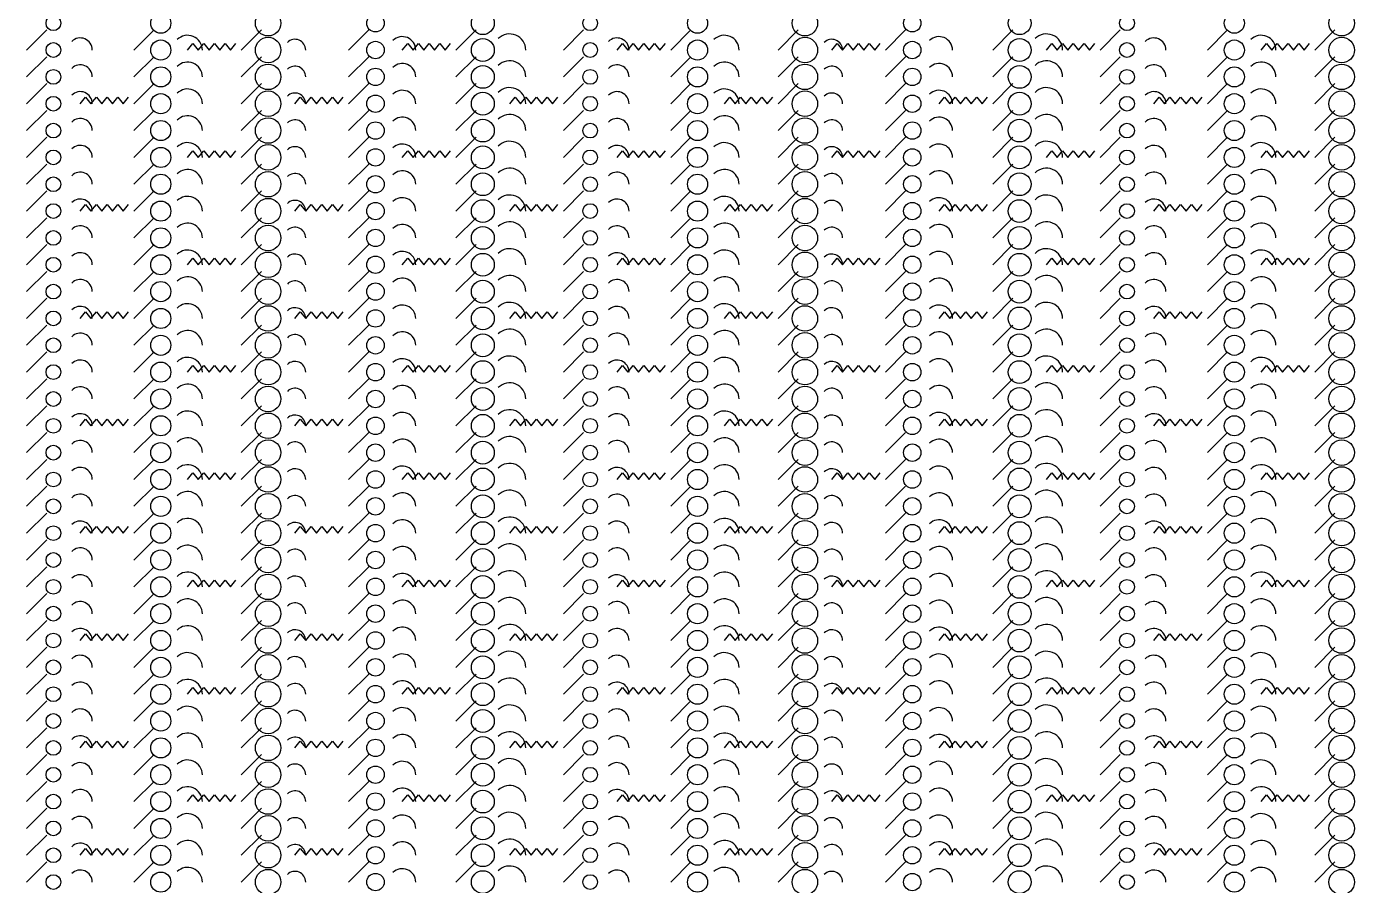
# Model space of a CAD drawing. Extents: x 0 to 1996, y -10 to 19965.
# Drawn here: x 0 to 990, y 1858 to 2498 of the extents above; entities that cross this region are included whole.
import ezdxf

# ---------------------------------------------------------------- set-up
doc = ezdxf.new("R2010")
doc.units = 0

msp = doc.modelspace()

# ---------------------------------------------------------------- linework, layer by layer
for p, q in [((0, 2480), (15, 2495)), ((80, 2480), (95, 2495)), ((160, 2480), (175, 2495)), ((240, 2480), (255, 2495)), ((320, 2480), (335, 2495)), ((400, 2480), (415, 2495)), ((480, 2480), (495, 2495)), ((560, 2480), (575, 2495)), ((640, 2480), (655, 2495)), ((720, 2480), (735, 2495)), ((800, 2480), (815, 2495)), ((880, 2480), (895, 2495)), ((960, 2480), (975, 2495)), ((0, 2460), (15, 2475)), ((80, 2460), (95, 2475)), ((160, 2460), (175, 2475)), ((240, 2460), (255, 2475)), ((320, 2460), (335, 2475)), ((400, 2460), (415, 2475)), ((480, 2460), (495, 2475)), ((560, 2460), (575, 2475)), ((640, 2460), (655, 2475)), ((720, 2460), (735, 2475)), ((800, 2460), (815, 2475)), ((880, 2460), (895, 2475)), ((960, 2460), (975, 2475)), ((0, 2440), (15, 2455)), ((80, 2440), (95, 2455)), ((160, 2440), (175, 2455)), ((240, 2440), (255, 2455)), ((320, 2440), (335, 2455)), ((400, 2440), (415, 2455)), ((480, 2440), (495, 2455)), ((560, 2440), (575, 2455)), ((640, 2440), (655, 2455)), ((720, 2440), (735, 2455)), ((800, 2440), (815, 2455)), ((880, 2440), (895, 2455)), ((960, 2440), (975, 2455)), ((0, 2420), (15, 2435)), ((80, 2420), (95, 2435)), ((160, 2420), (175, 2435)), ((240, 2420), (255, 2435)), ((320, 2420), (335, 2435)), ((400, 2420), (415, 2435)), ((480, 2420), (495, 2435)), ((560, 2420), (575, 2435)), ((640, 2420), (655, 2435)), ((720, 2420), (735, 2435)), ((800, 2420), (815, 2435)), ((880, 2420), (895, 2435)), ((960, 2420), (975, 2435)), ((0, 2400), (15, 2415)), ((80, 2400), (95, 2415)), ((160, 2400), (175, 2415)), ((240, 2400), (255, 2415)), ((320, 2400), (335, 2415)), ((400, 2400), (415, 2415)), ((480, 2400), (495, 2415)), ((560, 2400), (575, 2415)), ((640, 2400), (655, 2415)), ((720, 2400), (735, 2415)), ((800, 2400), (815, 2415)), ((880, 2400), (895, 2415)), ((960, 2400), (975, 2415)), ((0, 2380), (15, 2395)), ((80, 2380), (95, 2395)), ((160, 2380), (175, 2395)), ((240, 2380), (255, 2395)), ((320, 2380), (335, 2395)), ((400, 2380), (415, 2395)), ((480, 2380), (495, 2395)), ((560, 2380), (575, 2395)), ((640, 2380), (655, 2395)), ((720, 2380), (735, 2395)), ((800, 2380), (815, 2395)), ((880, 2380), (895, 2395)), ((960, 2380), (975, 2395)), ((0, 2360), (15, 2375)), ((80, 2360), (95, 2375)), ((160, 2360), (175, 2375)), ((240, 2360), (255, 2375)), ((320, 2360), (335, 2375)), ((400, 2360), (415, 2375)), ((480, 2360), (495, 2375)), ((560, 2360), (575, 2375)), ((640, 2360), (655, 2375)), ((720, 2360), (735, 2375)), ((800, 2360), (815, 2375)), ((880, 2360), (895, 2375)), ((960, 2360), (975, 2375)), ((0, 2340), (15, 2355)), ((80, 2340), (95, 2355)), ((160, 2340), (175, 2355)), ((240, 2340), (255, 2355)), ((320, 2340), (335, 2355)), ((400, 2340), (415, 2355)), ((480, 2340), (495, 2355)), ((560, 2340), (575, 2355)), ((640, 2340), (655, 2355)), ((720, 2340), (735, 2355)), ((800, 2340), (815, 2355)), ((880, 2340), (895, 2355)), ((960, 2340), (975, 2355)), ((0, 2320), (15, 2335)), ((80, 2320), (95, 2335)), ((160, 2320), (175, 2335)), ((240, 2320), (255, 2335)), ((320, 2320), (335, 2335)), ((400, 2320), (415, 2335)), ((480, 2320), (495, 2335)), ((560, 2320), (575, 2335)), ((640, 2320), (655, 2335)), ((720, 2320), (735, 2335)), ((800, 2320), (815, 2335)), ((880, 2320), (895, 2335)), ((960, 2320), (975, 2335)), ((0, 2300), (15, 2315)), ((80, 2300), (95, 2315)), ((160, 2300), (175, 2315)), ((240, 2300), (255, 2315)), ((320, 2300), (335, 2315)), ((400, 2300), (415, 2315)), ((480, 2300), (495, 2315)), ((560, 2300), (575, 2315)), ((640, 2300), (655, 2315)), ((720, 2300), (735, 2315)), ((800, 2300), (815, 2315)), ((880, 2300), (895, 2315)), ((960, 2300), (975, 2315)), ((0, 2280), (15, 2295)), ((80, 2280), (95, 2295)), ((160, 2280), (175, 2295)), ((240, 2280), (255, 2295)), ((320, 2280), (335, 2295)), ((400, 2280), (415, 2295)), ((480, 2280), (495, 2295)), ((560, 2280), (575, 2295)), ((640, 2280), (655, 2295)), ((720, 2280), (735, 2295)), ((800, 2280), (815, 2295)), ((880, 2280), (895, 2295)), ((960, 2280), (975, 2295)), ((0, 2260), (15, 2275)), ((80, 2260), (95, 2275)), ((160, 2260), (175, 2275)), ((240, 2260), (255, 2275)), ((320, 2260), (335, 2275)), ((400, 2260), (415, 2275)), ((480, 2260), (495, 2275)), ((560, 2260), (575, 2275)), ((640, 2260), (655, 2275)), ((720, 2260), (735, 2275)), ((800, 2260), (815, 2275)), ((880, 2260), (895, 2275)), ((960, 2260), (975, 2275)), ((0, 2240), (15, 2255)), ((80, 2240), (95, 2255)), ((160, 2240), (175, 2255)), ((240, 2240), (255, 2255)), ((320, 2240), (335, 2255)), ((400, 2240), (415, 2255)), ((480, 2240), (495, 2255)), ((560, 2240), (575, 2255)), ((640, 2240), (655, 2255)), ((720, 2240), (735, 2255)), ((800, 2240), (815, 2255)), ((880, 2240), (895, 2255)), ((960, 2240), (975, 2255)), ((0, 2220), (15, 2235)), ((80, 2220), (95, 2235)), ((160, 2220), (175, 2235)), ((240, 2220), (255, 2235)), ((320, 2220), (335, 2235)), ((400, 2220), (415, 2235)), ((480, 2220), (495, 2235)), ((560, 2220), (575, 2235)), ((640, 2220), (655, 2235)), ((720, 2220), (735, 2235)), ((800, 2220), (815, 2235)), ((880, 2220), (895, 2235)), ((960, 2220), (975, 2235)), ((0, 2200), (15, 2215)), ((80, 2200), (95, 2215)), ((160, 2200), (175, 2215)), ((240, 2200), (255, 2215)), ((320, 2200), (335, 2215)), ((400, 2200), (415, 2215)), ((480, 2200), (495, 2215)), ((560, 2200), (575, 2215)), ((640, 2200), (655, 2215)), ((720, 2200), (735, 2215)), ((800, 2200), (815, 2215)), ((880, 2200), (895, 2215)), ((960, 2200), (975, 2215)), ((0, 2180), (15, 2195)), ((80, 2180), (95, 2195)), ((160, 2180), (175, 2195)), ((240, 2180), (255, 2195)), ((320, 2180), (335, 2195)), ((400, 2180), (415, 2195)), ((480, 2180), (495, 2195)), ((560, 2180), (575, 2195)), ((640, 2180), (655, 2195)), ((720, 2180), (735, 2195)), ((800, 2180), (815, 2195)), ((880, 2180), (895, 2195)), ((960, 2180), (975, 2195)), ((0, 2160), (15, 2175)), ((80, 2160), (95, 2175)), ((160, 2160), (175, 2175)), ((240, 2160), (255, 2175)), ((320, 2160), (335, 2175)), ((400, 2160), (415, 2175)), ((480, 2160), (495, 2175)), ((560, 2160), (575, 2175)), ((640, 2160), (655, 2175)), ((720, 2160), (735, 2175)), ((800, 2160), (815, 2175)), ((880, 2160), (895, 2175)), ((960, 2160), (975, 2175)), ((0, 2140), (15, 2155)), ((80, 2140), (95, 2155)), ((160, 2140), (175, 2155)), ((240, 2140), (255, 2155)), ((320, 2140), (335, 2155)), ((400, 2140), (415, 2155)), ((480, 2140), (495, 2155)), ((560, 2140), (575, 2155)), ((640, 2140), (655, 2155)), ((720, 2140), (735, 2155)), ((800, 2140), (815, 2155)), ((880, 2140), (895, 2155)), ((960, 2140), (975, 2155)), ((0, 2120), (15, 2135)), ((80, 2120), (95, 2135)), ((160, 2120), (175, 2135)), ((240, 2120), (255, 2135)), ((320, 2120), (335, 2135)), ((400, 2120), (415, 2135)), ((480, 2120), (495, 2135)), ((560, 2120), (575, 2135)), ((640, 2120), (655, 2135)), ((720, 2120), (735, 2135)), ((800, 2120), (815, 2135)), ((880, 2120), (895, 2135)), ((960, 2120), (975, 2135)), ((0, 2100), (15, 2115)), ((80, 2100), (95, 2115)), ((160, 2100), (175, 2115)), ((240, 2100), (255, 2115)), ((320, 2100), (335, 2115)), ((400, 2100), (415, 2115)), ((480, 2100), (495, 2115)), ((560, 2100), (575, 2115)), ((640, 2100), (655, 2115)), ((720, 2100), (735, 2115)), ((800, 2100), (815, 2115)), ((880, 2100), (895, 2115)), ((960, 2100), (975, 2115)), ((0, 2080), (15, 2095)), ((80, 2080), (95, 2095)), ((160, 2080), (175, 2095)), ((240, 2080), (255, 2095)), ((320, 2080), (335, 2095)), ((400, 2080), (415, 2095)), ((480, 2080), (495, 2095)), ((560, 2080), (575, 2095)), ((640, 2080), (655, 2095)), ((720, 2080), (735, 2095)), ((800, 2080), (815, 2095)), ((880, 2080), (895, 2095)), ((960, 2080), (975, 2095)), ((0, 2060), (15, 2075)), ((80, 2060), (95, 2075)), ((160, 2060), (175, 2075)), ((240, 2060), (255, 2075)), ((320, 2060), (335, 2075)), ((400, 2060), (415, 2075)), ((480, 2060), (495, 2075)), ((560, 2060), (575, 2075)), ((640, 2060), (655, 2075)), ((720, 2060), (735, 2075)), ((800, 2060), (815, 2075)), ((880, 2060), (895, 2075)), ((960, 2060), (975, 2075)), ((0, 2040), (15, 2055)), ((80, 2040), (95, 2055)), ((160, 2040), (175, 2055)), ((240, 2040), (255, 2055)), ((320, 2040), (335, 2055)), ((400, 2040), (415, 2055)), ((480, 2040), (495, 2055)), ((560, 2040), (575, 2055)), ((640, 2040), (655, 2055)), ((720, 2040), (735, 2055)), ((800, 2040), (815, 2055)), ((880, 2040), (895, 2055)), ((960, 2040), (975, 2055)), ((0, 2020), (15, 2035)), ((80, 2020), (95, 2035)), ((160, 2020), (175, 2035)), ((240, 2020), (255, 2035)), ((320, 2020), (335, 2035)), ((400, 2020), (415, 2035)), ((480, 2020), (495, 2035)), ((560, 2020), (575, 2035)), ((640, 2020), (655, 2035)), ((720, 2020), (735, 2035)), ((800, 2020), (815, 2035)), ((880, 2020), (895, 2035)), ((960, 2020), (975, 2035)), ((0, 2000), (15, 2015)), ((80, 2000), (95, 2015)), ((160, 2000), (175, 2015)), ((240, 2000), (255, 2015)), ((320, 2000), (335, 2015)), ((400, 2000), (415, 2015)), ((480, 2000), (495, 2015)), ((560, 2000), (575, 2015)), ((640, 2000), (655, 2015)), ((720, 2000), (735, 2015)), ((800, 2000), (815, 2015)), ((880, 2000), (895, 2015)), ((960, 2000), (975, 2015)), ((0, 1980), (15, 1995)), ((80, 1980), (95, 1995)), ((160, 1980), (175, 1995)), ((240, 1980), (255, 1995)), ((320, 1980), (335, 1995)), ((400, 1980), (415, 1995)), ((480, 1980), (495, 1995)), ((560, 1980), (575, 1995)), ((640, 1980), (655, 1995)), ((720, 1980), (735, 1995)), ((800, 1980), (815, 1995)), ((880, 1980), (895, 1995)), ((960, 1980), (975, 1995)), ((0, 1960), (15, 1975)), ((80, 1960), (95, 1975)), ((160, 1960), (175, 1975)), ((240, 1960), (255, 1975)), ((320, 1960), (335, 1975)), ((400, 1960), (415, 1975)), ((480, 1960), (495, 1975)), ((560, 1960), (575, 1975)), ((640, 1960), (655, 1975)), ((720, 1960), (735, 1975)), ((800, 1960), (815, 1975)), ((880, 1960), (895, 1975)), ((960, 1960), (975, 1975)), ((0, 1940), (15, 1955)), ((80, 1940), (95, 1955)), ((160, 1940), (175, 1955)), ((240, 1940), (255, 1955)), ((320, 1940), (335, 1955)), ((400, 1940), (415, 1955)), ((480, 1940), (495, 1955)), ((560, 1940), (575, 1955)), ((640, 1940), (655, 1955)), ((720, 1940), (735, 1955)), ((800, 1940), (815, 1955)), ((880, 1940), (895, 1955)), ((960, 1940), (975, 1955)), ((0, 1920), (15, 1935)), ((80, 1920), (95, 1935)), ((160, 1920), (175, 1935)), ((240, 1920), (255, 1935)), ((320, 1920), (335, 1935)), ((400, 1920), (415, 1935)), ((480, 1920), (495, 1935)), ((560, 1920), (575, 1935)), ((640, 1920), (655, 1935)), ((720, 1920), (735, 1935)), ((800, 1920), (815, 1935)), ((880, 1920), (895, 1935)), ((960, 1920), (975, 1935)), ((0, 1900), (15, 1915)), ((80, 1900), (95, 1915)), ((160, 1900), (175, 1915)), ((240, 1900), (255, 1915)), ((320, 1900), (335, 1915)), ((400, 1900), (415, 1915)), ((480, 1900), (495, 1915)), ((560, 1900), (575, 1915)), ((640, 1900), (655, 1915)), ((720, 1900), (735, 1915)), ((800, 1900), (815, 1915)), ((880, 1900), (895, 1915)), ((960, 1900), (975, 1915)), ((0, 1880), (15, 1895)), ((80, 1880), (95, 1895)), ((160, 1880), (175, 1895)), ((240, 1880), (255, 1895)), ((320, 1880), (335, 1895)), ((400, 1880), (415, 1895)), ((480, 1880), (495, 1895)), ((560, 1880), (575, 1895)), ((640, 1880), (655, 1895)), ((720, 1880), (735, 1895)), ((800, 1880), (815, 1895)), ((880, 1880), (895, 1895)), ((960, 1880), (975, 1895)), ((0, 1860), (15, 1875)), ((80, 1860), (95, 1875)), ((160, 1860), (175, 1875)), ((240, 1860), (255, 1875)), ((320, 1860), (335, 1875)), ((400, 1860), (415, 1875)), ((480, 1860), (495, 1875)), ((560, 1860), (575, 1875)), ((640, 1860), (655, 1875)), ((720, 1860), (735, 1875)), ((800, 1860), (815, 1875)), ((880, 1860), (895, 1875)), ((960, 1860), (975, 1875))]:
    msp.add_line(p, q)
for points in [[(120, 2480), (124, 2485), (128, 2480), (132, 2485), (136, 2480), (140, 2485), (144, 2480), (148, 2485), (152, 2480), (156, 2485)], [(280, 2480), (284, 2485), (288, 2480), (292, 2485), (296, 2480), (300, 2485), (304, 2480), (308, 2485), (312, 2480), (316, 2485)], [(440, 2480), (444, 2485), (448, 2480), (452, 2485), (456, 2480), (460, 2485), (464, 2480), (468, 2485), (472, 2480), (476, 2485)], [(600, 2480), (604, 2485), (608, 2480), (612, 2485), (616, 2480), (620, 2485), (624, 2480), (628, 2485), (632, 2480), (636, 2485)], [(760, 2480), (764, 2485), (768, 2480), (772, 2485), (776, 2480), (780, 2485), (784, 2480), (788, 2485), (792, 2480), (796, 2485)], [(920, 2480), (924, 2485), (928, 2480), (932, 2485), (936, 2480), (940, 2485), (944, 2480), (948, 2485), (952, 2480), (956, 2485)], [(40, 2440), (44, 2445), (48, 2440), (52, 2445), (56, 2440), (60, 2445), (64, 2440), (68, 2445), (72, 2440), (76, 2445)], [(200, 2440), (204, 2445), (208, 2440), (212, 2445), (216, 2440), (220, 2445), (224, 2440), (228, 2445), (232, 2440), (236, 2445)], [(360, 2440), (364, 2445), (368, 2440), (372, 2445), (376, 2440), (380, 2445), (384, 2440), (388, 2445), (392, 2440), (396, 2445)], [(520, 2440), (524, 2445), (528, 2440), (532, 2445), (536, 2440), (540, 2445), (544, 2440), (548, 2445), (552, 2440), (556, 2445)], [(680, 2440), (684, 2445), (688, 2440), (692, 2445), (696, 2440), (700, 2445), (704, 2440), (708, 2445), (712, 2440), (716, 2445)], [(840, 2440), (844, 2445), (848, 2440), (852, 2445), (856, 2440), (860, 2445), (864, 2440), (868, 2445), (872, 2440), (876, 2445)], [(120, 2400), (124, 2405), (128, 2400), (132, 2405), (136, 2400), (140, 2405), (144, 2400), (148, 2405), (152, 2400), (156, 2405)], [(280, 2400), (284, 2405), (288, 2400), (292, 2405), (296, 2400), (300, 2405), (304, 2400), (308, 2405), (312, 2400), (316, 2405)], [(440, 2400), (444, 2405), (448, 2400), (452, 2405), (456, 2400), (460, 2405), (464, 2400), (468, 2405), (472, 2400), (476, 2405)], [(600, 2400), (604, 2405), (608, 2400), (612, 2405), (616, 2400), (620, 2405), (624, 2400), (628, 2405), (632, 2400), (636, 2405)], [(760, 2400), (764, 2405), (768, 2400), (772, 2405), (776, 2400), (780, 2405), (784, 2400), (788, 2405), (792, 2400), (796, 2405)], [(920, 2400), (924, 2405), (928, 2400), (932, 2405), (936, 2400), (940, 2405), (944, 2400), (948, 2405), (952, 2400), (956, 2405)], [(40, 2360), (44, 2365), (48, 2360), (52, 2365), (56, 2360), (60, 2365), (64, 2360), (68, 2365), (72, 2360), (76, 2365)], [(200, 2360), (204, 2365), (208, 2360), (212, 2365), (216, 2360), (220, 2365), (224, 2360), (228, 2365), (232, 2360), (236, 2365)], [(360, 2360), (364, 2365), (368, 2360), (372, 2365), (376, 2360), (380, 2365), (384, 2360), (388, 2365), (392, 2360), (396, 2365)], [(520, 2360), (524, 2365), (528, 2360), (532, 2365), (536, 2360), (540, 2365), (544, 2360), (548, 2365), (552, 2360), (556, 2365)], [(680, 2360), (684, 2365), (688, 2360), (692, 2365), (696, 2360), (700, 2365), (704, 2360), (708, 2365), (712, 2360), (716, 2365)], [(840, 2360), (844, 2365), (848, 2360), (852, 2365), (856, 2360), (860, 2365), (864, 2360), (868, 2365), (872, 2360), (876, 2365)], [(120, 2320), (124, 2325), (128, 2320), (132, 2325), (136, 2320), (140, 2325), (144, 2320), (148, 2325), (152, 2320), (156, 2325)], [(280, 2320), (284, 2325), (288, 2320), (292, 2325), (296, 2320), (300, 2325), (304, 2320), (308, 2325), (312, 2320), (316, 2325)], [(440, 2320), (444, 2325), (448, 2320), (452, 2325), (456, 2320), (460, 2325), (464, 2320), (468, 2325), (472, 2320), (476, 2325)], [(600, 2320), (604, 2325), (608, 2320), (612, 2325), (616, 2320), (620, 2325), (624, 2320), (628, 2325), (632, 2320), (636, 2325)], [(760, 2320), (764, 2325), (768, 2320), (772, 2325), (776, 2320), (780, 2325), (784, 2320), (788, 2325), (792, 2320), (796, 2325)], [(920, 2320), (924, 2325), (928, 2320), (932, 2325), (936, 2320), (940, 2325), (944, 2320), (948, 2325), (952, 2320), (956, 2325)], [(40, 2280), (44, 2285), (48, 2280), (52, 2285), (56, 2280), (60, 2285), (64, 2280), (68, 2285), (72, 2280), (76, 2285)], [(200, 2280), (204, 2285), (208, 2280), (212, 2285), (216, 2280), (220, 2285), (224, 2280), (228, 2285), (232, 2280), (236, 2285)], [(360, 2280), (364, 2285), (368, 2280), (372, 2285), (376, 2280), (380, 2285), (384, 2280), (388, 2285), (392, 2280), (396, 2285)], [(520, 2280), (524, 2285), (528, 2280), (532, 2285), (536, 2280), (540, 2285), (544, 2280), (548, 2285), (552, 2280), (556, 2285)], [(680, 2280), (684, 2285), (688, 2280), (692, 2285), (696, 2280), (700, 2285), (704, 2280), (708, 2285), (712, 2280), (716, 2285)], [(840, 2280), (844, 2285), (848, 2280), (852, 2285), (856, 2280), (860, 2285), (864, 2280), (868, 2285), (872, 2280), (876, 2285)], [(120, 2240), (124, 2245), (128, 2240), (132, 2245), (136, 2240), (140, 2245), (144, 2240), (148, 2245), (152, 2240), (156, 2245)], [(280, 2240), (284, 2245), (288, 2240), (292, 2245), (296, 2240), (300, 2245), (304, 2240), (308, 2245), (312, 2240), (316, 2245)], [(440, 2240), (444, 2245), (448, 2240), (452, 2245), (456, 2240), (460, 2245), (464, 2240), (468, 2245), (472, 2240), (476, 2245)], [(600, 2240), (604, 2245), (608, 2240), (612, 2245), (616, 2240), (620, 2245), (624, 2240), (628, 2245), (632, 2240), (636, 2245)], [(760, 2240), (764, 2245), (768, 2240), (772, 2245), (776, 2240), (780, 2245), (784, 2240), (788, 2245), (792, 2240), (796, 2245)], [(920, 2240), (924, 2245), (928, 2240), (932, 2245), (936, 2240), (940, 2245), (944, 2240), (948, 2245), (952, 2240), (956, 2245)], [(40, 2200), (44, 2205), (48, 2200), (52, 2205), (56, 2200), (60, 2205), (64, 2200), (68, 2205), (72, 2200), (76, 2205)], [(200, 2200), (204, 2205), (208, 2200), (212, 2205), (216, 2200), (220, 2205), (224, 2200), (228, 2205), (232, 2200), (236, 2205)], [(360, 2200), (364, 2205), (368, 2200), (372, 2205), (376, 2200), (380, 2205), (384, 2200), (388, 2205), (392, 2200), (396, 2205)], [(520, 2200), (524, 2205), (528, 2200), (532, 2205), (536, 2200), (540, 2205), (544, 2200), (548, 2205), (552, 2200), (556, 2205)], [(680, 2200), (684, 2205), (688, 2200), (692, 2205), (696, 2200), (700, 2205), (704, 2200), (708, 2205), (712, 2200), (716, 2205)], [(840, 2200), (844, 2205), (848, 2200), (852, 2205), (856, 2200), (860, 2205), (864, 2200), (868, 2205), (872, 2200), (876, 2205)], [(120, 2160), (124, 2165), (128, 2160), (132, 2165), (136, 2160), (140, 2165), (144, 2160), (148, 2165), (152, 2160), (156, 2165)], [(280, 2160), (284, 2165), (288, 2160), (292, 2165), (296, 2160), (300, 2165), (304, 2160), (308, 2165), (312, 2160), (316, 2165)], [(440, 2160), (444, 2165), (448, 2160), (452, 2165), (456, 2160), (460, 2165), (464, 2160), (468, 2165), (472, 2160), (476, 2165)], [(600, 2160), (604, 2165), (608, 2160), (612, 2165), (616, 2160), (620, 2165), (624, 2160), (628, 2165), (632, 2160), (636, 2165)], [(760, 2160), (764, 2165), (768, 2160), (772, 2165), (776, 2160), (780, 2165), (784, 2160), (788, 2165), (792, 2160), (796, 2165)], [(920, 2160), (924, 2165), (928, 2160), (932, 2165), (936, 2160), (940, 2165), (944, 2160), (948, 2165), (952, 2160), (956, 2165)], [(40, 2120), (44, 2125), (48, 2120), (52, 2125), (56, 2120), (60, 2125), (64, 2120), (68, 2125), (72, 2120), (76, 2125)], [(200, 2120), (204, 2125), (208, 2120), (212, 2125), (216, 2120), (220, 2125), (224, 2120), (228, 2125), (232, 2120), (236, 2125)], [(360, 2120), (364, 2125), (368, 2120), (372, 2125), (376, 2120), (380, 2125), (384, 2120), (388, 2125), (392, 2120), (396, 2125)], [(520, 2120), (524, 2125), (528, 2120), (532, 2125), (536, 2120), (540, 2125), (544, 2120), (548, 2125), (552, 2120), (556, 2125)], [(680, 2120), (684, 2125), (688, 2120), (692, 2125), (696, 2120), (700, 2125), (704, 2120), (708, 2125), (712, 2120), (716, 2125)], [(840, 2120), (844, 2125), (848, 2120), (852, 2125), (856, 2120), (860, 2125), (864, 2120), (868, 2125), (872, 2120), (876, 2125)], [(120, 2080), (124, 2085), (128, 2080), (132, 2085), (136, 2080), (140, 2085), (144, 2080), (148, 2085), (152, 2080), (156, 2085)], [(280, 2080), (284, 2085), (288, 2080), (292, 2085), (296, 2080), (300, 2085), (304, 2080), (308, 2085), (312, 2080), (316, 2085)], [(440, 2080), (444, 2085), (448, 2080), (452, 2085), (456, 2080), (460, 2085), (464, 2080), (468, 2085), (472, 2080), (476, 2085)], [(600, 2080), (604, 2085), (608, 2080), (612, 2085), (616, 2080), (620, 2085), (624, 2080), (628, 2085), (632, 2080), (636, 2085)], [(760, 2080), (764, 2085), (768, 2080), (772, 2085), (776, 2080), (780, 2085), (784, 2080), (788, 2085), (792, 2080), (796, 2085)], [(920, 2080), (924, 2085), (928, 2080), (932, 2085), (936, 2080), (940, 2085), (944, 2080), (948, 2085), (952, 2080), (956, 2085)], [(40, 2040), (44, 2045), (48, 2040), (52, 2045), (56, 2040), (60, 2045), (64, 2040), (68, 2045), (72, 2040), (76, 2045)], [(200, 2040), (204, 2045), (208, 2040), (212, 2045), (216, 2040), (220, 2045), (224, 2040), (228, 2045), (232, 2040), (236, 2045)], [(360, 2040), (364, 2045), (368, 2040), (372, 2045), (376, 2040), (380, 2045), (384, 2040), (388, 2045), (392, 2040), (396, 2045)], [(520, 2040), (524, 2045), (528, 2040), (532, 2045), (536, 2040), (540, 2045), (544, 2040), (548, 2045), (552, 2040), (556, 2045)], [(680, 2040), (684, 2045), (688, 2040), (692, 2045), (696, 2040), (700, 2045), (704, 2040), (708, 2045), (712, 2040), (716, 2045)], [(840, 2040), (844, 2045), (848, 2040), (852, 2045), (856, 2040), (860, 2045), (864, 2040), (868, 2045), (872, 2040), (876, 2045)], [(120, 2000), (124, 2005), (128, 2000), (132, 2005), (136, 2000), (140, 2005), (144, 2000), (148, 2005), (152, 2000), (156, 2005)], [(280, 2000), (284, 2005), (288, 2000), (292, 2005), (296, 2000), (300, 2005), (304, 2000), (308, 2005), (312, 2000), (316, 2005)], [(440, 2000), (444, 2005), (448, 2000), (452, 2005), (456, 2000), (460, 2005), (464, 2000), (468, 2005), (472, 2000), (476, 2005)], [(600, 2000), (604, 2005), (608, 2000), (612, 2005), (616, 2000), (620, 2005), (624, 2000), (628, 2005), (632, 2000), (636, 2005)], [(760, 2000), (764, 2005), (768, 2000), (772, 2005), (776, 2000), (780, 2005), (784, 2000), (788, 2005), (792, 2000), (796, 2005)], [(920, 2000), (924, 2005), (928, 2000), (932, 2005), (936, 2000), (940, 2005), (944, 2000), (948, 2005), (952, 2000), (956, 2005)], [(40, 1960), (44, 1965), (48, 1960), (52, 1965), (56, 1960), (60, 1965), (64, 1960), (68, 1965), (72, 1960), (76, 1965)], [(200, 1960), (204, 1965), (208, 1960), (212, 1965), (216, 1960), (220, 1965), (224, 1960), (228, 1965), (232, 1960), (236, 1965)], [(360, 1960), (364, 1965), (368, 1960), (372, 1965), (376, 1960), (380, 1965), (384, 1960), (388, 1965), (392, 1960), (396, 1965)], [(520, 1960), (524, 1965), (528, 1960), (532, 1965), (536, 1960), (540, 1965), (544, 1960), (548, 1965), (552, 1960), (556, 1965)], [(680, 1960), (684, 1965), (688, 1960), (692, 1965), (696, 1960), (700, 1965), (704, 1960), (708, 1965), (712, 1960), (716, 1965)], [(840, 1960), (844, 1965), (848, 1960), (852, 1965), (856, 1960), (860, 1965), (864, 1960), (868, 1965), (872, 1960), (876, 1965)], [(120, 1920), (124, 1925), (128, 1920), (132, 1925), (136, 1920), (140, 1925), (144, 1920), (148, 1925), (152, 1920), (156, 1925)], [(280, 1920), (284, 1925), (288, 1920), (292, 1925), (296, 1920), (300, 1925), (304, 1920), (308, 1925), (312, 1920), (316, 1925)], [(440, 1920), (444, 1925), (448, 1920), (452, 1925), (456, 1920), (460, 1925), (464, 1920), (468, 1925), (472, 1920), (476, 1925)], [(600, 1920), (604, 1925), (608, 1920), (612, 1925), (616, 1920), (620, 1925), (624, 1920), (628, 1925), (632, 1920), (636, 1925)], [(760, 1920), (764, 1925), (768, 1920), (772, 1925), (776, 1920), (780, 1925), (784, 1920), (788, 1925), (792, 1920), (796, 1925)], [(920, 1920), (924, 1925), (928, 1920), (932, 1925), (936, 1920), (940, 1925), (944, 1920), (948, 1925), (952, 1920), (956, 1925)], [(40, 1880), (44, 1885), (48, 1880), (52, 1885), (56, 1880), (60, 1885), (64, 1880), (68, 1885), (72, 1880), (76, 1885)], [(200, 1880), (204, 1885), (208, 1880), (212, 1885), (216, 1880), (220, 1885), (224, 1880), (228, 1885), (232, 1880), (236, 1885)], [(360, 1880), (364, 1885), (368, 1880), (372, 1885), (376, 1880), (380, 1885), (384, 1880), (388, 1885), (392, 1880), (396, 1885)], [(520, 1880), (524, 1885), (528, 1880), (532, 1885), (536, 1880), (540, 1885), (544, 1880), (548, 1885), (552, 1880), (556, 1885)], [(680, 1880), (684, 1885), (688, 1880), (692, 1885), (696, 1880), (700, 1885), (704, 1880), (708, 1885), (712, 1880), (716, 1885)], [(840, 1880), (844, 1885), (848, 1880), (852, 1885), (856, 1880), (860, 1885), (864, 1880), (868, 1885), (872, 1880), (876, 1885)]]:
    msp.add_lwpolyline(points)
for centre, radius in [((20, 2500), 5.5), ((100, 2500), 7.5), ((180, 2500), 9.5), ((260, 2500), 6.5), ((340, 2500), 8.5), ((420, 2500), 5.5), ((500, 2500), 7.5), ((580, 2500), 9.5), ((660, 2500), 6.5), ((740, 2500), 8.5), ((820, 2500), 5.5), ((900, 2500), 7.5), ((980, 2500), 9.5), ((20, 2480), 5.5), ((100, 2480), 7.5), ((180, 2480), 9.5), ((260, 2480), 6.5), ((340, 2480), 8.5), ((420, 2480), 5.5), ((500, 2480), 7.5), ((580, 2480), 9.5), ((660, 2480), 6.5), ((740, 2480), 8.5), ((820, 2480), 5.5), ((900, 2480), 7.5), ((980, 2480), 9.5), ((20, 2460), 5.5), ((100, 2460), 7.5), ((180, 2460), 9.5), ((260, 2460), 6.5), ((340, 2460), 8.5), ((420, 2460), 5.5), ((500, 2460), 7.5), ((580, 2460), 9.5), ((660, 2460), 6.5), ((740, 2460), 8.5), ((820, 2460), 5.5), ((900, 2460), 7.5), ((980, 2460), 9.5), ((20, 2440), 5.5), ((100, 2440), 7.5), ((180, 2440), 9.5), ((260, 2440), 6.5), ((340, 2440), 8.5), ((420, 2440), 5.5), ((500, 2440), 7.5), ((580, 2440), 9.5), ((660, 2440), 6.5), ((740, 2440), 8.5), ((820, 2440), 5.5), ((900, 2440), 7.5), ((980, 2440), 9.5), ((20, 2420), 5.5), ((100, 2420), 7.5), ((180, 2420), 9.5), ((260, 2420), 6.5), ((340, 2420), 8.5), ((420, 2420), 5.5), ((500, 2420), 7.5), ((580, 2420), 9.5), ((660, 2420), 6.5), ((740, 2420), 8.5), ((820, 2420), 5.5), ((900, 2420), 7.5), ((980, 2420), 9.5), ((20, 2400), 5.5), ((100, 2400), 7.5), ((180, 2400), 9.5), ((260, 2400), 6.5), ((340, 2400), 8.5), ((420, 2400), 5.5), ((500, 2400), 7.5), ((580, 2400), 9.5), ((660, 2400), 6.5), ((740, 2400), 8.5), ((820, 2400), 5.5), ((900, 2400), 7.5), ((980, 2400), 9.5), ((20, 2380), 5.5), ((100, 2380), 7.5), ((180, 2380), 9.5), ((260, 2380), 6.5), ((340, 2380), 8.5), ((420, 2380), 5.5), ((500, 2380), 7.5), ((580, 2380), 9.5), ((660, 2380), 6.5), ((740, 2380), 8.5), ((820, 2380), 5.5), ((900, 2380), 7.5), ((980, 2380), 9.5), ((20, 2360), 5.5), ((100, 2360), 7.5), ((180, 2360), 9.5), ((260, 2360), 6.5), ((340, 2360), 8.5), ((420, 2360), 5.5), ((500, 2360), 7.5), ((580, 2360), 9.5), ((660, 2360), 6.5), ((740, 2360), 8.5), ((820, 2360), 5.5), ((900, 2360), 7.5), ((980, 2360), 9.5), ((20, 2340), 5.5), ((100, 2340), 7.5), ((180, 2340), 9.5), ((260, 2340), 6.5), ((340, 2340), 8.5), ((420, 2340), 5.5), ((500, 2340), 7.5), ((580, 2340), 9.5), ((660, 2340), 6.5), ((740, 2340), 8.5), ((820, 2340), 5.5), ((900, 2340), 7.5), ((980, 2340), 9.5), ((20, 2320), 5.5), ((100, 2320), 7.5), ((180, 2320), 9.5), ((260, 2320), 6.5), ((340, 2320), 8.5), ((420, 2320), 5.5), ((500, 2320), 7.5), ((580, 2320), 9.5), ((660, 2320), 6.5), ((740, 2320), 8.5), ((820, 2320), 5.5), ((900, 2320), 7.5), ((980, 2320), 9.5), ((100, 2300), 7.5), ((180, 2300), 9.5), ((260, 2300), 6.5), ((340, 2300), 8.5), ((500, 2300), 7.5), ((580, 2300), 9.5), ((660, 2300), 6.5), ((740, 2300), 8.5), ((900, 2300), 7.5), ((980, 2300), 9.5), ((20, 2300), 5.5), ((420, 2300), 5.5), ((820, 2300), 5.5), ((100, 2280), 7.5), ((180, 2280), 9.5), ((260, 2280), 6.5), ((340, 2280), 8.5), ((500, 2280), 7.5), ((580, 2280), 9.5), ((660, 2280), 6.5), ((740, 2280), 8.5), ((900, 2280), 7.5), ((980, 2280), 9.5), ((20, 2280), 5.5), ((420, 2280), 5.5), ((820, 2280), 5.5), ((100, 2260), 7.5), ((180, 2260), 9.5), ((260, 2260), 6.5), ((340, 2260), 8.5), ((500, 2260), 7.5), ((580, 2260), 9.5), ((660, 2260), 6.5), ((740, 2260), 8.5), ((900, 2260), 7.5), ((980, 2260), 9.5), ((20, 2260), 5.5), ((420, 2260), 5.5), ((820, 2260), 5.5), ((100, 2240), 7.5), ((180, 2240), 9.5), ((260, 2240), 6.5), ((340, 2240), 8.5), ((500, 2240), 7.5), ((580, 2240), 9.5), ((660, 2240), 6.5), ((740, 2240), 8.5), ((900, 2240), 7.5), ((980, 2240), 9.5), ((20, 2240), 5.5), ((420, 2240), 5.5), ((820, 2240), 5.5), ((100, 2220), 7.5), ((180, 2220), 9.5), ((260, 2220), 6.5), ((340, 2220), 8.5), ((500, 2220), 7.5), ((580, 2220), 9.5), ((660, 2220), 6.5), ((740, 2220), 8.5), ((900, 2220), 7.5), ((980, 2220), 9.5), ((20, 2220), 5.5), ((420, 2220), 5.5), ((820, 2220), 5.5), ((100, 2200), 7.5), ((180, 2200), 9.5), ((340, 2200), 8.5), ((500, 2200), 7.5), ((580, 2200), 9.5), ((740, 2200), 8.5), ((900, 2200), 7.5), ((980, 2200), 9.5), ((20, 2200), 5.5), ((260, 2200), 6.5), ((420, 2200), 5.5), ((660, 2200), 6.5), ((820, 2200), 5.5), ((100, 2180), 7.5), ((180, 2180), 9.5), ((340, 2180), 8.5), ((500, 2180), 7.5), ((580, 2180), 9.5), ((740, 2180), 8.5), ((900, 2180), 7.5), ((980, 2180), 9.5), ((20, 2180), 5.5), ((260, 2180), 6.5), ((420, 2180), 5.5), ((660, 2180), 6.5), ((820, 2180), 5.5), ((100, 2160), 7.5), ((180, 2160), 9.5), ((340, 2160), 8.5), ((500, 2160), 7.5), ((580, 2160), 9.5), ((740, 2160), 8.5), ((900, 2160), 7.5), ((980, 2160), 9.5), ((20, 2160), 5.5), ((260, 2160), 6.5), ((420, 2160), 5.5), ((660, 2160), 6.5), ((820, 2160), 5.5), ((100, 2140), 7.5), ((180, 2140), 9.5), ((340, 2140), 8.5), ((500, 2140), 7.5), ((580, 2140), 9.5), ((740, 2140), 8.5), ((900, 2140), 7.5), ((980, 2140), 9.5), ((20, 2140), 5.5), ((260, 2140), 6.5), ((420, 2140), 5.5), ((660, 2140), 6.5), ((820, 2140), 5.5), ((100, 2120), 7.5), ((180, 2120), 9.5), ((340, 2120), 8.5), ((500, 2120), 7.5), ((580, 2120), 9.5), ((740, 2120), 8.5), ((900, 2120), 7.5), ((980, 2120), 9.5), ((20, 2120), 5.5), ((260, 2120), 6.5), ((420, 2120), 5.5), ((660, 2120), 6.5), ((820, 2120), 5.5), ((180, 2100), 9.5), ((340, 2100), 8.5), ((580, 2100), 9.5), ((740, 2100), 8.5), ((980, 2100), 9.5), ((20, 2100), 5.5), ((100, 2100), 7.5), ((260, 2100), 6.5), ((420, 2100), 5.5), ((500, 2100), 7.5), ((660, 2100), 6.5), ((820, 2100), 5.5), ((900, 2100), 7.5), ((180, 2080), 9.5), ((340, 2080), 8.5), ((580, 2080), 9.5), ((740, 2080), 8.5), ((980, 2080), 9.5), ((20, 2080), 5.5), ((100, 2080), 7.5), ((260, 2080), 6.5), ((420, 2080), 5.5), ((500, 2080), 7.5), ((660, 2080), 6.5), ((820, 2080), 5.5), ((900, 2080), 7.5), ((180, 2060), 9.5), ((340, 2060), 8.5), ((580, 2060), 9.5), ((740, 2060), 8.5), ((980, 2060), 9.5), ((20, 2060), 5.5), ((100, 2060), 7.5), ((260, 2060), 6.5), ((420, 2060), 5.5), ((500, 2060), 7.5), ((660, 2060), 6.5), ((820, 2060), 5.5), ((900, 2060), 7.5), ((180, 2040), 9.5), ((340, 2040), 8.5), ((580, 2040), 9.5), ((740, 2040), 8.5), ((980, 2040), 9.5), ((20, 2040), 5.5), ((100, 2040), 7.5), ((260, 2040), 6.5), ((420, 2040), 5.5), ((500, 2040), 7.5), ((660, 2040), 6.5), ((820, 2040), 5.5), ((900, 2040), 7.5), ((180, 2020), 9.5), ((340, 2020), 8.5), ((580, 2020), 9.5), ((740, 2020), 8.5), ((980, 2020), 9.5), ((20, 2020), 5.5), ((100, 2020), 7.5), ((260, 2020), 6.5), ((420, 2020), 5.5), ((500, 2020), 7.5), ((660, 2020), 6.5), ((820, 2020), 5.5), ((900, 2020), 7.5), ((180, 2000), 9.5), ((580, 2000), 9.5), ((980, 2000), 9.5), ((20, 2000), 5.5), ((100, 2000), 7.5), ((260, 2000), 6.5), ((340, 2000), 8.5), ((420, 2000), 5.5), ((500, 2000), 7.5), ((660, 2000), 6.5), ((740, 2000), 8.5), ((820, 2000), 5.5), ((900, 2000), 7.5), ((180, 1980), 9.5), ((580, 1980), 9.5), ((980, 1980), 9.5), ((20, 1980), 5.5), ((100, 1980), 7.5), ((260, 1980), 6.5), ((340, 1980), 8.5), ((420, 1980), 5.5), ((500, 1980), 7.5), ((660, 1980), 6.5), ((740, 1980), 8.5), ((820, 1980), 5.5), ((900, 1980), 7.5), ((180, 1960), 9.5), ((580, 1960), 9.5), ((980, 1960), 9.5), ((20, 1960), 5.5), ((100, 1960), 7.5), ((260, 1960), 6.5), ((340, 1960), 8.5), ((420, 1960), 5.5), ((500, 1960), 7.5), ((660, 1960), 6.5), ((740, 1960), 8.5), ((820, 1960), 5.5), ((900, 1960), 7.5), ((180, 1940), 9.5), ((580, 1940), 9.5), ((980, 1940), 9.5), ((20, 1940), 5.5), ((100, 1940), 7.5), ((260, 1940), 6.5), ((340, 1940), 8.5), ((420, 1940), 5.5), ((500, 1940), 7.5), ((660, 1940), 6.5), ((740, 1940), 8.5), ((820, 1940), 5.5), ((900, 1940), 7.5), ((20, 1920), 5.5), ((100, 1920), 7.5), ((180, 1920), 9.5), ((260, 1920), 6.5), ((340, 1920), 8.5), ((420, 1920), 5.5), ((500, 1920), 7.5), ((580, 1920), 9.5), ((660, 1920), 6.5), ((740, 1920), 8.5), ((820, 1920), 5.5), ((900, 1920), 7.5), ((980, 1920), 9.5), ((20, 1900), 5.5), ((100, 1900), 7.5), ((180, 1900), 9.5), ((260, 1900), 6.5), ((340, 1900), 8.5), ((420, 1900), 5.5), ((500, 1900), 7.5), ((580, 1900), 9.5), ((660, 1900), 6.5), ((740, 1900), 8.5), ((820, 1900), 5.5), ((900, 1900), 7.5), ((980, 1900), 9.5), ((20, 1880), 5.5), ((100, 1880), 7.5), ((180, 1880), 9.5), ((260, 1880), 6.5), ((340, 1880), 8.5), ((420, 1880), 5.5), ((500, 1880), 7.5), ((580, 1880), 9.5), ((660, 1880), 6.5), ((740, 1880), 8.5), ((820, 1880), 5.5), ((900, 1880), 7.5), ((980, 1880), 9.5), ((20, 1860), 5.5), ((100, 1860), 7.5), ((180, 1860), 9.5), ((260, 1860), 6.5), ((340, 1860), 8.5), ((420, 1860), 5.5), ((500, 1860), 7.5), ((580, 1860), 9.5), ((660, 1860), 6.5), ((740, 1860), 8.5), ((820, 1860), 5.5), ((900, 1860), 7.5), ((980, 1860), 9.5)]:
    msp.add_circle(centre, radius)
for centre, radius in [((40, 2480), 9), ((120, 2480), 11), ((200, 2480), 8), ((280, 2480), 10), ((360, 2480), 12), ((440, 2480), 9), ((520, 2480), 11), ((600, 2480), 8), ((680, 2480), 10), ((760, 2480), 12), ((840, 2480), 9), ((920, 2480), 11), ((40, 2460), 9), ((120, 2460), 11), ((200, 2460), 8), ((280, 2460), 10), ((360, 2460), 12), ((440, 2460), 9), ((520, 2460), 11), ((600, 2460), 8), ((680, 2460), 10), ((760, 2460), 12), ((840, 2460), 9), ((920, 2460), 11), ((40, 2440), 9), ((120, 2440), 11), ((200, 2440), 8), ((280, 2440), 10), ((360, 2440), 12), ((440, 2440), 9), ((520, 2440), 11), ((600, 2440), 8), ((680, 2440), 10), ((760, 2440), 12), ((840, 2440), 9), ((920, 2440), 11), ((40, 2420), 9), ((120, 2420), 11), ((200, 2420), 8), ((280, 2420), 10), ((360, 2420), 12), ((440, 2420), 9), ((520, 2420), 11), ((600, 2420), 8), ((680, 2420), 10), ((760, 2420), 12), ((840, 2420), 9), ((920, 2420), 11), ((40, 2400), 9), ((120, 2400), 11), ((200, 2400), 8), ((280, 2400), 10), ((360, 2400), 12), ((440, 2400), 9), ((520, 2400), 11), ((600, 2400), 8), ((680, 2400), 10), ((760, 2400), 12), ((840, 2400), 9), ((920, 2400), 11), ((40, 2380), 9), ((120, 2380), 11), ((200, 2380), 8), ((280, 2380), 10), ((360, 2380), 12), ((440, 2380), 9), ((520, 2380), 11), ((600, 2380), 8), ((680, 2380), 10), ((760, 2380), 12), ((840, 2380), 9), ((920, 2380), 11), ((40, 2360), 9), ((120, 2360), 11), ((200, 2360), 8), ((280, 2360), 10), ((360, 2360), 12), ((440, 2360), 9), ((520, 2360), 11), ((600, 2360), 8), ((680, 2360), 10), ((760, 2360), 12), ((840, 2360), 9), ((920, 2360), 11), ((40, 2340), 9), ((120, 2340), 11), ((200, 2340), 8), ((280, 2340), 10), ((360, 2340), 12), ((440, 2340), 9), ((520, 2340), 11), ((600, 2340), 8), ((680, 2340), 10), ((760, 2340), 12), ((840, 2340), 9), ((920, 2340), 11), ((40, 2320), 9), ((120, 2320), 11), ((200, 2320), 8), ((280, 2320), 10), ((360, 2320), 12), ((440, 2320), 9), ((520, 2320), 11), ((600, 2320), 8), ((680, 2320), 10), ((760, 2320), 12), ((840, 2320), 9), ((920, 2320), 11), ((40, 2300), 9), ((120, 2300), 11), ((200, 2300), 8), ((280, 2300), 10), ((360, 2300), 12), ((440, 2300), 9), ((520, 2300), 11), ((600, 2300), 8), ((680, 2300), 10), ((760, 2300), 12), ((840, 2300), 9), ((920, 2300), 11), ((40, 2280), 9), ((120, 2280), 11), ((200, 2280), 8), ((280, 2280), 10), ((360, 2280), 12), ((440, 2280), 9), ((520, 2280), 11), ((600, 2280), 8), ((680, 2280), 10), ((760, 2280), 12), ((840, 2280), 9), ((920, 2280), 11), ((40, 2260), 9), ((120, 2260), 11), ((200, 2260), 8), ((280, 2260), 10), ((360, 2260), 12), ((440, 2260), 9), ((520, 2260), 11), ((600, 2260), 8), ((680, 2260), 10), ((760, 2260), 12), ((840, 2260), 9), ((920, 2260), 11), ((40, 2240), 9), ((120, 2240), 11), ((200, 2240), 8), ((280, 2240), 10), ((360, 2240), 12), ((440, 2240), 9), ((520, 2240), 11), ((600, 2240), 8), ((680, 2240), 10), ((760, 2240), 12), ((840, 2240), 9), ((920, 2240), 11), ((40, 2220), 9), ((120, 2220), 11), ((200, 2220), 8), ((280, 2220), 10), ((360, 2220), 12), ((440, 2220), 9), ((520, 2220), 11), ((600, 2220), 8), ((680, 2220), 10), ((760, 2220), 12), ((840, 2220), 9), ((920, 2220), 11), ((40, 2200), 9), ((120, 2200), 11), ((200, 2200), 8), ((280, 2200), 10), ((360, 2200), 12), ((440, 2200), 9), ((520, 2200), 11), ((600, 2200), 8), ((680, 2200), 10), ((760, 2200), 12), ((840, 2200), 9), ((920, 2200), 11), ((40, 2180), 9), ((120, 2180), 11), ((200, 2180), 8), ((280, 2180), 10), ((360, 2180), 12), ((440, 2180), 9), ((520, 2180), 11), ((600, 2180), 8), ((680, 2180), 10), ((760, 2180), 12), ((840, 2180), 9), ((920, 2180), 11), ((40, 2160), 9), ((120, 2160), 11), ((200, 2160), 8), ((280, 2160), 10), ((360, 2160), 12), ((440, 2160), 9), ((520, 2160), 11), ((600, 2160), 8), ((680, 2160), 10), ((760, 2160), 12), ((840, 2160), 9), ((920, 2160), 11), ((40, 2140), 9), ((120, 2140), 11), ((200, 2140), 8), ((280, 2140), 10), ((360, 2140), 12), ((440, 2140), 9), ((520, 2140), 11), ((600, 2140), 8), ((680, 2140), 10), ((760, 2140), 12), ((840, 2140), 9), ((920, 2140), 11), ((40, 2120), 9), ((120, 2120), 11), ((200, 2120), 8), ((280, 2120), 10), ((360, 2120), 12), ((440, 2120), 9), ((520, 2120), 11), ((600, 2120), 8), ((680, 2120), 10), ((760, 2120), 12), ((840, 2120), 9), ((920, 2120), 11), ((40, 2100), 9), ((120, 2100), 11), ((200, 2100), 8), ((280, 2100), 10), ((360, 2100), 12), ((440, 2100), 9), ((520, 2100), 11), ((600, 2100), 8), ((680, 2100), 10), ((760, 2100), 12), ((840, 2100), 9), ((920, 2100), 11), ((40, 2080), 9), ((120, 2080), 11), ((200, 2080), 8), ((280, 2080), 10), ((360, 2080), 12), ((440, 2080), 9), ((520, 2080), 11), ((600, 2080), 8), ((680, 2080), 10), ((760, 2080), 12), ((840, 2080), 9), ((920, 2080), 11), ((40, 2060), 9), ((120, 2060), 11), ((280, 2060), 10), ((360, 2060), 12), ((440, 2060), 9), ((520, 2060), 11), ((680, 2060), 10), ((760, 2060), 12), ((840, 2060), 9), ((920, 2060), 11), ((200, 2060), 8), ((600, 2060), 8), ((40, 2040), 9), ((120, 2040), 11), ((280, 2040), 10), ((360, 2040), 12), ((440, 2040), 9), ((520, 2040), 11), ((680, 2040), 10), ((760, 2040), 12), ((840, 2040), 9), ((920, 2040), 11), ((200, 2040), 8), ((600, 2040), 8), ((40, 2020), 9), ((120, 2020), 11), ((280, 2020), 10), ((360, 2020), 12), ((440, 2020), 9), ((520, 2020), 11), ((680, 2020), 10), ((760, 2020), 12), ((840, 2020), 9), ((920, 2020), 11), ((200, 2020), 8), ((600, 2020), 8), ((40, 2000), 9), ((120, 2000), 11), ((280, 2000), 10), ((360, 2000), 12), ((440, 2000), 9), ((520, 2000), 11), ((680, 2000), 10), ((760, 2000), 12), ((840, 2000), 9), ((920, 2000), 11), ((200, 2000), 8), ((600, 2000), 8), ((40, 1980), 9), ((120, 1980), 11), ((280, 1980), 10), ((360, 1980), 12), ((440, 1980), 9), ((520, 1980), 11), ((680, 1980), 10), ((760, 1980), 12), ((840, 1980), 9), ((920, 1980), 11), ((200, 1980), 8), ((600, 1980), 8), ((120, 1960), 11), ((280, 1960), 10), ((360, 1960), 12), ((520, 1960), 11), ((680, 1960), 10), ((760, 1960), 12), ((920, 1960), 11), ((40, 1960), 9), ((200, 1960), 8), ((440, 1960), 9), ((600, 1960), 8), ((840, 1960), 9), ((120, 1940), 11), ((280, 1940), 10), ((360, 1940), 12), ((520, 1940), 11), ((680, 1940), 10), ((760, 1940), 12), ((920, 1940), 11), ((40, 1940), 9), ((200, 1940), 8), ((440, 1940), 9), ((600, 1940), 8), ((840, 1940), 9), ((120, 1920), 11), ((280, 1920), 10), ((360, 1920), 12), ((520, 1920), 11), ((680, 1920), 10), ((760, 1920), 12), ((920, 1920), 11), ((40, 1920), 9), ((200, 1920), 8), ((440, 1920), 9), ((600, 1920), 8), ((840, 1920), 9), ((120, 1900), 11), ((280, 1900), 10), ((360, 1900), 12), ((520, 1900), 11), ((680, 1900), 10), ((760, 1900), 12), ((920, 1900), 11), ((40, 1900), 9), ((200, 1900), 8), ((440, 1900), 9), ((600, 1900), 8), ((840, 1900), 9), ((120, 1880), 11), ((280, 1880), 10), ((360, 1880), 12), ((520, 1880), 11), ((680, 1880), 10), ((760, 1880), 12), ((920, 1880), 11), ((40, 1880), 9), ((200, 1880), 8), ((440, 1880), 9), ((600, 1880), 8), ((840, 1880), 9), ((120, 1860), 11), ((360, 1860), 12), ((520, 1860), 11), ((760, 1860), 12), ((920, 1860), 11), ((40, 1860), 9), ((200, 1860), 8), ((280, 1860), 10), ((440, 1860), 9), ((600, 1860), 8), ((680, 1860), 10), ((840, 1860), 9)]:
    msp.add_arc(centre, radius, 0, 135)

doc.saveas('drawing.dxf')
